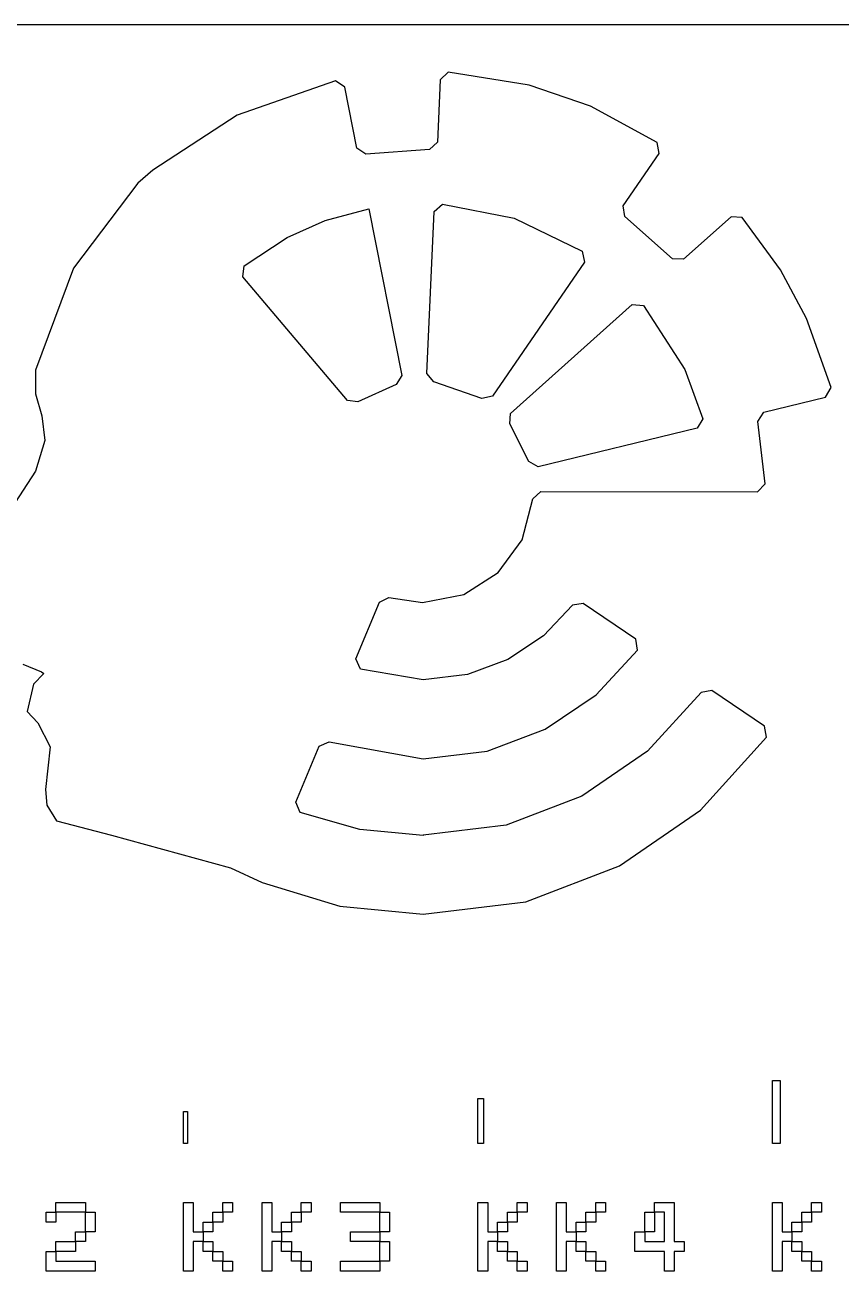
# Model space of a CAD drawing. Extents: x 0 to 3000, y 0 to 2000.
# Drawn here: x 2276.1 to 2553.3, y 1576.7 to 2000 of the extents above; entities that cross this region are included whole.
import ezdxf

# ---------------------------------------------------------------- set-up
doc = ezdxf.new("R2010")
doc.units = 0
doc.header["$MEASUREMENT"] = 0
doc.layers.add('design', color=1, linetype='Continuous')
doc.layers.add('invert_pattern', color=3, linetype='Continuous')

msp = doc.modelspace()

# ---------------------------------------------------------------- linework, layer by layer
msp.add_line((3000, 2000), (0, 2000))
at = {"layer": 'design'}
for p, q in [((2417.19, 1981.39), (2416.24, 1960.17)), ((2419.94, 1983.93), (2417.19, 1981.39)), ((2447.44, 1979.56), (2419.94, 1983.93)), ((2381.58, 1980.97), (2348.19, 1969.36)), ((2384.75, 1978.9), (2381.58, 1980.97)), ((2388.88, 1958.16), (2384.75, 1978.9)), ((2468.23, 1972.42), (2447.44, 1979.56)), ((2348.19, 1969.36), (2319.56, 1950.7)), ((2490.85, 1960.06), (2468.23, 1972.42)), ((2416.24, 1960.17), (2413.54, 1957.63)), ((2491.54, 1956.36), (2490.85, 1960.06)), ((2391.95, 1956.04), (2388.88, 1958.16)), ((2413.54, 1957.63), (2391.95, 1956.04)), ((2479.31, 1938.53), (2491.54, 1956.36)), ((2319.56, 1950.7), (2314.43, 1946.2)), ((2314.43, 1946.2), (2292.59, 1917.37)), ((2479.95, 1934.88), (2479.31, 1938.53)), ((2496.14, 1920.59), (2479.95, 1934.88)), ((2515.99, 1934.82), (2499.85, 1920.43)), ((2519.74, 1934.56), (2515.99, 1934.82)), ((2532.76, 1916.82), (2519.74, 1934.56)), ((2499.85, 1920.43), (2496.14, 1920.59)), ((2292.59, 1917.37), (2279.71, 1882.7)), ((2541.62, 1900.24), (2532.76, 1916.82)), ((2550.01, 1876.83), (2541.62, 1900.24)), ((2279.71, 1882.7), (2279.71, 1874.73)), ((2548.05, 1873.55), (2550.01, 1876.83)), ((2279.71, 1874.73), (2281.86, 1867.16)), ((2527.05, 1868.41), (2548.05, 1873.55)), ((2281.86, 1867.16), (2282.93, 1858.77)), ((2525.09, 1865.29), (2527.05, 1868.41)), ((2527.57, 1844.07), (2525.09, 1865.29)), ((2282.93, 1858.77), (2279.71, 1848.36)), ((2279.71, 1848.36), (2268.6, 1831.32)), ((2448.68, 1839.04), (2451.32, 1841.53)), ((2451.32, 1841.53), (2524.93, 1841.37)), ((2524.93, 1841.37), (2527.57, 1844.07)), ((2445.08, 1825.12), (2448.68, 1839.04)), ((2436.9, 1813.94), (2445.08, 1825.12)), ((2425.24, 1806.5), (2436.9, 1813.94)), ((2388.56, 1784.7), (2396.61, 1803.96)), ((2396.61, 1803.96), (2399.78, 1805.49)), ((2399.78, 1805.49), (2411.16, 1803.8)), ((2411.16, 1803.8), (2425.24, 1806.5)), ((2465.71, 1803.48), (2462.12, 1802.9)), ((2483.6, 1791.37), (2465.71, 1803.48)), ((2462.12, 1802.9), (2452.22, 1792.44)), ((2452.22, 1792.44), (2440.18, 1784.43)), ((2484.24, 1787.61), (2483.6, 1791.37)), ((2470.14, 1772.39), (2484.24, 1787.61)), ((2275.42, 1782.88), (2281.72, 1780.25)), ((2390.1, 1781.15), (2388.56, 1784.7)), ((2440.18, 1784.43), (2426.42, 1779.31)), ((2282.57, 1779.67), (2279.04, 1776.02)), ((2281.72, 1780.25), (2282.57, 1779.67)), ((2411.37, 1777.5), (2390.1, 1781.15)), ((2426.42, 1779.31), (2411.37, 1777.5)), ((2279.04, 1776.02), (2276.86, 1766.81)), ((2509.48, 1773.9), (2505.83, 1773.27)), ((2527.36, 1761.79), (2509.48, 1773.9)), ((2452.88, 1760.75), (2470.14, 1772.39)), ((2505.83, 1773.27), (2487.62, 1753.3)), ((2276.86, 1766.81), (2280.57, 1762.91)), ((2280.57, 1762.91), (2284.69, 1754.8)), ((2528.05, 1758.03), (2527.36, 1761.79)), ((2433.08, 1753.3), (2452.88, 1760.75)), ((2505.65, 1733.27), (2528.05, 1758.03)), ((2284.69, 1754.8), (2283.07, 1740.25)), ((2368.14, 1735.91), (2376.13, 1754.96)), ((2376.13, 1754.96), (2379.51, 1756.44)), ((2379.51, 1756.44), (2411.37, 1750.67)), ((2411.37, 1750.67), (2433.08, 1753.3)), ((2487.62, 1753.3), (2465.25, 1737.99)), ((2283.07, 1740.25), (2283.53, 1734.99)), ((2369.62, 1732.42), (2368.14, 1735.91)), ((2465.25, 1737.99), (2439.55, 1728.2)), ((2283.53, 1734.99), (2286.86, 1729.67)), ((2389.84, 1726.69), (2369.62, 1732.42)), ((2478.05, 1714.29), (2505.65, 1733.27)), ((2286.86, 1729.67), (2305.58, 1724.8)), ((2439.55, 1728.2), (2411.37, 1724.74)), ((2305.58, 1724.8), (2345.96, 1713.63)), ((2411.37, 1724.69), (2389.84, 1726.69)), ((2411.37, 1724.74), (2411.37, 1724.69)), ((2345.96, 1713.63), (2356.76, 1708.66)), ((2446.29, 1702.14), (2478.05, 1714.29)), ((2356.76, 1708.66), (2383.14, 1700.64)), ((2411.42, 1697.86), (2446.29, 1702.14)), ((2383.14, 1700.64), (2411.42, 1697.86))]:
    msp.add_line(p, q, dxfattribs=at)
for points in [[(2530, 1620), (2530, 1641.4), (2532.7, 1641.4), (2532.7, 1620)], [(2430, 1620), (2430, 1635.3), (2431.9, 1635.3), (2431.9, 1620)], [(2330, 1620), (2330, 1630.9), (2331.4, 1630.9), (2331.4, 1620)], [(2283.33, 1593.33), (2283.33, 1596.67), (2286.67, 1596.67), (2286.67, 1593.33)], [(2286.67, 1596.67), (2286.67, 1600), (2290, 1600), (2293.33, 1600), (2296.67, 1600), (2296.67, 1596.67), (2293.33, 1596.67), (2290, 1596.67)], [(2296.67, 1590), (2296.67, 1593.33), (2296.67, 1596.67), (2300, 1596.67), (2300, 1593.33), (2300, 1590)], [(2330, 1576.67), (2330, 1580), (2330, 1583.33), (2330, 1586.67), (2330, 1590), (2330, 1593.33), (2330, 1596.67), (2330, 1600), (2333.33, 1600), (2333.33, 1596.67), (2333.33, 1593.33), (2333.33, 1590), (2336.67, 1590), (2336.67, 1586.67), (2333.33, 1586.67), (2333.33, 1583.33), (2333.33, 1580), (2333.33, 1576.67)], [(2340, 1593.33), (2340, 1596.67), (2343.33, 1596.67), (2343.33, 1593.33)], [(2343.33, 1596.67), (2343.33, 1600), (2346.67, 1600), (2346.67, 1596.67)], [(2356.67, 1576.67), (2356.67, 1580), (2356.67, 1583.33), (2356.67, 1586.67), (2356.67, 1590), (2356.67, 1593.33), (2356.67, 1596.67), (2356.67, 1600), (2360, 1600), (2360, 1596.67), (2360, 1593.33), (2360, 1590), (2363.33, 1590), (2363.33, 1586.67), (2360, 1586.67), (2360, 1583.33), (2360, 1580), (2360, 1576.67)], [(2366.67, 1593.33), (2366.67, 1596.67), (2370, 1596.67), (2370, 1593.33)], [(2370, 1596.67), (2370, 1600), (2373.33, 1600), (2373.33, 1596.67)], [(2383.33, 1596.67), (2383.33, 1600), (2386.67, 1600), (2390, 1600), (2393.33, 1600), (2396.67, 1600), (2396.67, 1596.67), (2393.33, 1596.67), (2390, 1596.67), (2386.67, 1596.67)], [(2396.67, 1590), (2396.67, 1593.33), (2396.67, 1596.67), (2400, 1596.67), (2400, 1593.33), (2400, 1590)], [(2430, 1576.67), (2430, 1580), (2430, 1583.33), (2430, 1586.67), (2430, 1590), (2430, 1593.33), (2430, 1596.67), (2430, 1600), (2433.33, 1600), (2433.33, 1596.67), (2433.33, 1593.33), (2433.33, 1590), (2436.67, 1590), (2436.67, 1586.67), (2433.33, 1586.67), (2433.33, 1583.33), (2433.33, 1580), (2433.33, 1576.67)], [(2440, 1593.33), (2440, 1596.67), (2443.33, 1596.67), (2443.33, 1593.33)], [(2443.33, 1596.67), (2443.33, 1600), (2446.67, 1600), (2446.67, 1596.67)], [(2456.67, 1576.67), (2456.67, 1580), (2456.67, 1583.33), (2456.67, 1586.67), (2456.67, 1590), (2456.67, 1593.33), (2456.67, 1596.67), (2456.67, 1600), (2460, 1600), (2460, 1596.67), (2460, 1593.33), (2460, 1590), (2463.33, 1590), (2463.33, 1586.67), (2460, 1586.67), (2460, 1583.33), (2460, 1580), (2460, 1576.67)], [(2466.67, 1593.33), (2466.67, 1596.67), (2470, 1596.67), (2470, 1593.33)], [(2470, 1596.67), (2470, 1600), (2473.33, 1600), (2473.33, 1596.67)], [(2493.33, 1576.67), (2493.33, 1580), (2493.33, 1583.33), (2490, 1583.33), (2486.67, 1583.33), (2483.33, 1583.33), (2483.33, 1586.67), (2483.33, 1590), (2486.67, 1590), (2486.67, 1586.67), (2490, 1586.67), (2493.33, 1586.67), (2493.33, 1590), (2493.33, 1593.33), (2493.33, 1596.67), (2490, 1596.67), (2490, 1600), (2493.33, 1600), (2496.67, 1600), (2496.67, 1596.67), (2496.67, 1593.33), (2496.67, 1590), (2496.67, 1586.67), (2500, 1586.67), (2500, 1583.33), (2496.67, 1583.33), (2496.67, 1580), (2496.67, 1576.67)], [(2486.67, 1590), (2486.67, 1593.33), (2486.67, 1596.67), (2490, 1596.67), (2490, 1593.33), (2490, 1590)], [(2530, 1576.67), (2530, 1580), (2530, 1583.33), (2530, 1586.67), (2530, 1590), (2530, 1593.33), (2530, 1596.67), (2530, 1600), (2533.33, 1600), (2533.33, 1596.67), (2533.33, 1593.33), (2533.33, 1590), (2536.67, 1590), (2536.67, 1586.67), (2533.33, 1586.67), (2533.33, 1583.33), (2533.33, 1580), (2533.33, 1576.67)], [(2540, 1593.33), (2540, 1596.67), (2543.33, 1596.67), (2543.33, 1593.33)], [(2543.33, 1596.67), (2543.33, 1600), (2546.67, 1600), (2546.67, 1596.67)], [(2336.67, 1590), (2336.67, 1593.33), (2340, 1593.33), (2340, 1590)], [(2363.33, 1590), (2363.33, 1593.33), (2366.67, 1593.33), (2366.67, 1590)], [(2436.67, 1590), (2436.67, 1593.33), (2440, 1593.33), (2440, 1590)], [(2463.33, 1590), (2463.33, 1593.33), (2466.67, 1593.33), (2466.67, 1590)], [(2536.67, 1590), (2536.67, 1593.33), (2540, 1593.33), (2540, 1590)], [(2293.33, 1586.67), (2293.33, 1590), (2296.67, 1590), (2296.67, 1586.67)], [(2386.67, 1586.67), (2386.67, 1590), (2390, 1590), (2393.33, 1590), (2396.67, 1590), (2396.67, 1586.67), (2393.33, 1586.67), (2390, 1586.67)], [(2283.33, 1576.67), (2283.33, 1580), (2283.33, 1583.33), (2286.67, 1583.33), (2286.67, 1580), (2290, 1580), (2293.33, 1580), (2296.67, 1580), (2300, 1580), (2300, 1576.67), (2296.67, 1576.67), (2293.33, 1576.67), (2290, 1576.67), (2286.67, 1576.67)], [(2286.67, 1583.33), (2286.67, 1586.67), (2290, 1586.67), (2293.33, 1586.67), (2293.33, 1583.33), (2290, 1583.33)], [(2336.67, 1583.33), (2336.67, 1586.67), (2340, 1586.67), (2340, 1583.33)], [(2340, 1580), (2340, 1583.33), (2343.33, 1583.33), (2343.33, 1580)], [(2363.33, 1583.33), (2363.33, 1586.67), (2366.67, 1586.67), (2366.67, 1583.33)], [(2366.67, 1580), (2366.67, 1583.33), (2370, 1583.33), (2370, 1580)], [(2396.67, 1580), (2396.67, 1583.33), (2396.67, 1586.67), (2400, 1586.67), (2400, 1583.33), (2400, 1580)], [(2436.67, 1583.33), (2436.67, 1586.67), (2440, 1586.67), (2440, 1583.33)], [(2440, 1580), (2440, 1583.33), (2443.33, 1583.33), (2443.33, 1580)], [(2463.33, 1583.33), (2463.33, 1586.67), (2466.67, 1586.67), (2466.67, 1583.33)], [(2466.67, 1580), (2466.67, 1583.33), (2470, 1583.33), (2470, 1580)], [(2536.67, 1583.33), (2536.67, 1586.67), (2540, 1586.67), (2540, 1583.33)], [(2540, 1580), (2540, 1583.33), (2543.33, 1583.33), (2543.33, 1580)], [(2343.33, 1576.67), (2343.33, 1580), (2346.67, 1580), (2346.67, 1576.67)], [(2370, 1576.67), (2370, 1580), (2373.33, 1580), (2373.33, 1576.67)], [(2383.33, 1576.67), (2383.33, 1580), (2386.67, 1580), (2390, 1580), (2393.33, 1580), (2396.67, 1580), (2396.67, 1576.67), (2393.33, 1576.67), (2390, 1576.67), (2386.67, 1576.67)], [(2443.33, 1576.67), (2443.33, 1580), (2446.67, 1580), (2446.67, 1576.67)], [(2470, 1576.67), (2470, 1580), (2473.33, 1580), (2473.33, 1576.67)], [(2543.33, 1576.67), (2543.33, 1580), (2546.67, 1580), (2546.67, 1576.67)]]:
    msp.add_lwpolyline(points, close=True, dxfattribs=at)
at = {"layer": 'invert_pattern'}
for p, q in [((2415.13, 1936.62), (2417.93, 1939.16)), ((2417.93, 1939.16), (2417.93, 1939.11)), ((2417.93, 1939.11), (2442.25, 1934.39)), ((2378.1, 1933.53), (2392.9, 1937.57)), ((2392.9, 1937.57), (2392.9, 1937.57)), ((2392.9, 1937.57), (2404.17, 1880.95)), ((2412.69, 1881.54), (2415.13, 1936.62)), ((2365.2, 1927.78), (2378.1, 1933.53)), ((2442.25, 1934.39), (2465.45, 1923.13)), ((2350.57, 1918.21), (2365.2, 1927.78)), ((2465.45, 1923.13), (2466.19, 1919.42)), ((2350.2, 1914.4), (2350.57, 1918.21)), ((2466.19, 1919.42), (2434.92, 1873.86)), ((2385.7, 1872.38), (2350.2, 1914.4)), ((2350.2, 1914.4), (2350.2, 1914.4)), ((2441.11, 1868.04), (2482.44, 1904.98)), ((2482.44, 1904.98), (2486.19, 1904.71)), ((2486.19, 1904.71), (2486.25, 1904.71)), ((2486.25, 1904.71), (2500.3, 1882.96)), ((2404.17, 1880.95), (2402.21, 1877.88)), ((2415.07, 1878.78), (2412.69, 1881.54)), ((2500.3, 1882.96), (2506.41, 1866.24)), ((2402.21, 1877.88), (2389.25, 1871.96)), ((2431.32, 1873.12), (2415.07, 1878.78)), ((2389.25, 1871.96), (2385.7, 1872.38)), ((2434.92, 1873.86), (2431.32, 1873.12)), ((2440.79, 1864.44), (2441.11, 1868.04)), ((2447.25, 1851.74), (2440.79, 1864.44)), ((2504.45, 1862.96), (2450.42, 1849.89)), ((2506.41, 1866.24), (2504.45, 1862.96)), ((2450.42, 1849.89), (2447.25, 1851.74))]:
    msp.add_line(p, q, dxfattribs=at)

doc.saveas('drawing.dxf')
